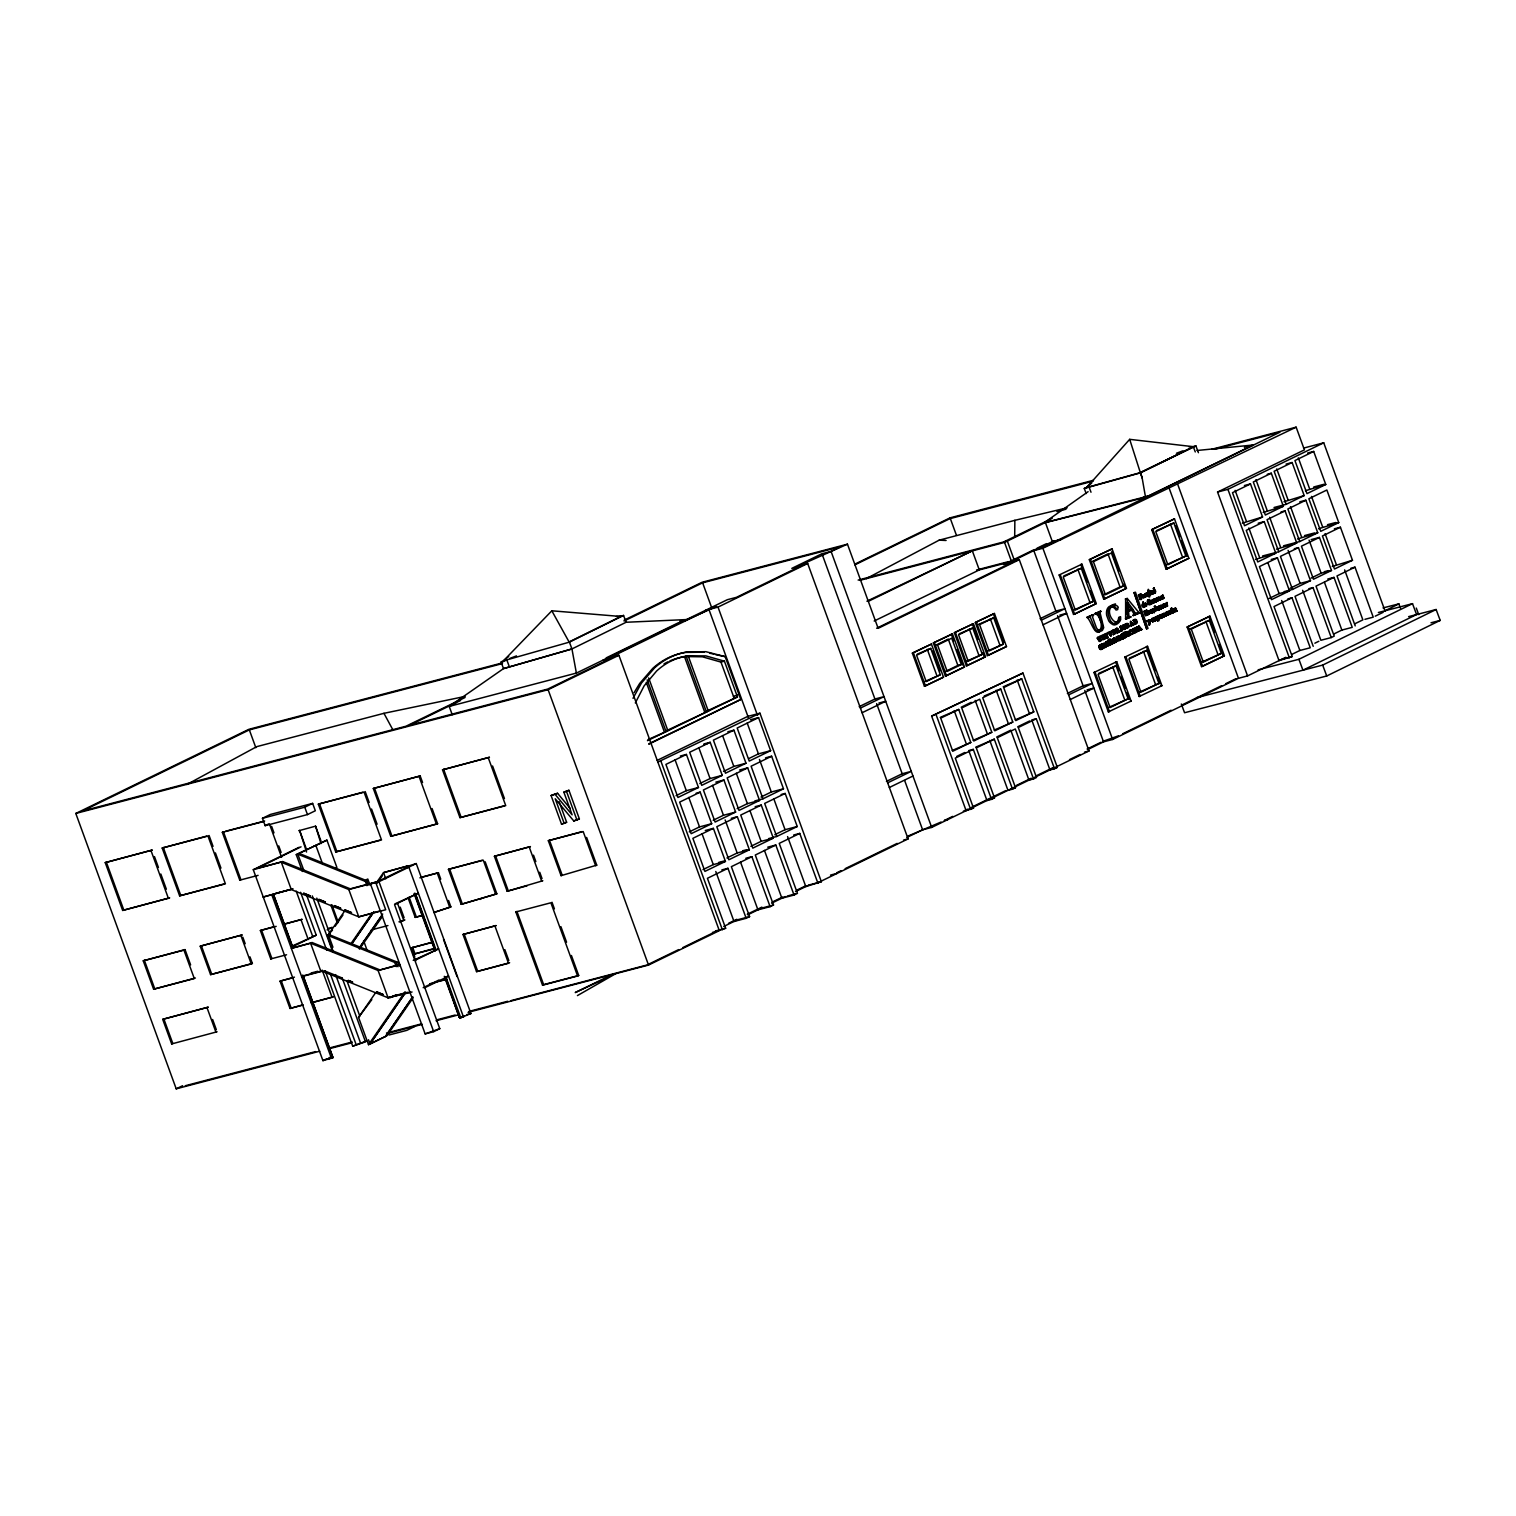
<?xml version="1.0" encoding="UTF-8"?>
<svg xmlns="http://www.w3.org/2000/svg" width="1516" height="1516" viewBox="0 0 1516 1516"><rect width="100%" height="100%" fill="white"/><g stroke="black" fill="none" stroke-linecap="round" stroke-linejoin="round"><path stroke-width="1.5" d="M1014.697 536.342L1014.867 520.329L1067.169 507.803M1149.128 625.179L1149.393 619.779M1104.956 646.328L1102.587 648.621L1106.49 646.801M1113.767 633.745L1113.237 634.825L1115.605 632.513L1114.62 633.859M1125.725 637.364L1121.859 639.183L1125.725 637.364L1125.592 636.227L1124.929 637.345M1155.192 608.219L1156.803 610.133L1155.211 607.783L1155.382 610.607L1157.068 610.228A2.103 1.44 75.4 0 0 1156.954 608.882C1154.188 604.448 1153.733 613.639 1156.651 610.342A2.103 1.44 75.4 0 0 1156.518 608.996C1152.406 607.253 1158.793 613.165 1154.775 608.333M1151.08 593.931L1149.412 590.653L1151.61 593.779L1150.53 594.727L1149.848 590.539M1169.291 613.639C1164.288 613.525 1166.372 619.248 1161.824 614.207C1158.755 614.548 1161.843 618.585 1160.327 618.073C1159.551 613.26 1159.569 615.818 1159.797 618.528M1168.665 614.795C1165.065 610.664 1171.697 612.275 1168.23 614.605C1165.198 613.241 1168.988 609.091 1168.988 614.378M1140.563 596.394L1140.638 596.736M1140.411 596.508C1141.567 594.67 1142.363 597.816 1139.937 597.039M1144.201 611.251L1145.471 615.78L1148.256 614.624L1148.124 613.355L1146.513 615.041M1146.058 615.439L1144.03 611.289M1104.349 646.157C1100.881 645.589 1106.32 644.906 1103.212 645.892M1113.976 631.736C1113.938 629.69 1116.117 633.176 1113.862 632.077M1113.256 632.38L1114.468 630.921M1123.962 635.431C1123.887 633.442 1126.028 636.701 1124 635.716M1123.773 635.564L1124.436 634.617M1143.67 596.717C1144.315 598.953 1144.921 591.524 1145.186 594.765C1144.163 592.51 1145.49 598.498 1145.66 596.508M1146.911 611.554C1144.997 612.312 1149.033 612.445 1146.229 612.824M1159.967 615.818C1158.129 625.672 1157.106 608.901 1162.355 617.599M1167.282 613.241L1167.036 612.218L1168.931 612.502M1165.577 612.786C1166.297 617.789 1161.824 613.298 1167.87 611.516M1156.481 619.741L1155.628 617.448L1157.314 619.798M1158.868 607.158C1155.344 605.964 1157.788 613.336 1159.986 609.053C1158.091 602.743 1160.157 613.089 1158.603 607.651M1170.276 614.075L1168.855 611.043L1167.415 612.256M1131.429 634.275L1132.509 632.911L1130.349 634.617A2.217 1.535 75.4 0 1 1129.591 633.878L1129.155 632.873A2.482 1.706 75.4 0 1 1129.041 631.66A2.103 1.459 75.4 0 1 1130.5 630.239C1133.911 629.14 1125.933 632.627 1131.505 634.275M1101.241 649.398C1103.875 646.005 1101.033 650.914 1099.991 647.635C1098.228 643.94 1106.756 641.097 1105.335 647.105M1114.961 623L1117.955 621.048L1118.808 617.353C1124.455 617.448 1116.288 628.192 1111.853 623.948A9.096 6.253 75.4 0 1 1108.727 620.84L1106.699 615.477A10.081 6.936 75.4 0 1 1106.547 611.782A8.66 5.95 75.4 0 1 1107.419 608.693A9.001 6.197 75.4 0 1 1109.181 606.59C1114.639 602.61 1116.079 608.295 1115.207 609.034C1113.635 605.528 1108.329 606.362 1108.215 610.304M1116.193 624.061L1113.445 623.531A9.096 6.253 75.4 0 1 1110.318 620.423L1108.31 615.06A10.081 6.936 75.4 0 1 1108.139 611.365A8.66 5.95 75.4 0 1 1109.011 608.276A9.001 6.197 75.4 0 1 1110.773 606.173C1116.818 601.246 1123.432 612.616 1111.986 606.571C1103.724 612.066 1118.126 631.471 1120.419 616.936M1162.658 597.02C1160.706 594.518 1165.217 595.712 1162.374 595.314M1162.564 616.974C1159.873 615.837 1165.747 611.005 1163.625 615.212M1166.012 602.913L1167.074 602.515L1166.619 604.562M1176.226 609.546C1178.103 613.999 1173.365 606.116 1175.677 607.897M1146.001 606.343C1146.589 605.604 1144.087 600.658 1145.925 605.566M1153.771 600.525C1148.787 599.047 1156.727 604.751 1153.6 602.307M1152.577 621.996C1155.704 619.93 1148.863 622.905 1153.695 617.827L1155.097 618.528M1120.76 617.069L1119.168 617.486L1118.353 621.75L1116.003 624.061M1150.322 600.772L1149.147 599.881A2.312 1.592 75.4 0 0 1148.029 599.957M1158.489 619.153C1157.978 611.801 1155.173 620.954 1158.053 620.821M1131.656 625.748L1130.784 621.314L1133.76 624.838L1130.386 621.427L1130.917 626.051M1132.793 633.536L1132.604 628.932L1135.977 632.343M1132.623 633.764C1134.878 633.669 1131.277 633.631 1133.002 628.818M1149.886 604.278L1150.966 603.69A1.914 1.308 75.4 0 1 1150.625 604.297L1150.019 604.543M1165.16 604.524C1163.701 603.368 1164.743 608.03 1165.956 605.452C1161.597 599.768 1161.313 613.411 1164.44 605.244M1171.716 609.375C1167.074 607.177 1177.932 615.269 1169.461 610.853C1169.821 612.805 1170.826 609.015 1171.148 613.317M1101.999 647.768L1101.526 648.886M1102.303 647.635L1101.298 649.056M1118.429 640.624C1117.084 639.998 1122.958 639.6 1118.656 640.832M1134.65 632.684L1134.025 631.585M1140.676 629.727C1144.03 632.665 1134.821 621.37 1141.794 629.311M1163.492 598.574C1161.01 599.426 1165.633 597.835 1163.151 596.773M1164.004 616.936L1163.549 615.875L1162.582 616.728M1166.941 603.728C1166.202 601.568 1168.23 607.291 1167.453 606.097M1176.719 611.081L1175.241 610.55L1176.795 611.27M1151.118 602.781L1150.151 604.107M1147.404 596.413C1151.573 596.47 1145.85 589.099 1148.503 591.827M1150 595.144C1144.504 577.35 1154.832 607.044 1146.134 593.287L1147.631 593.381M1155.003 591.486L1154.984 592.661L1153.543 591.96A2.047 1.421 75.4 0 1 1153.373 590.994C1158.413 589.762 1152.482 596.413 1153.108 592.112A2.047 1.421 75.4 0 1 1152.937 591.107C1155.344 587.45 1151.686 592.244 1154.737 593.173M1162.81 595.201C1163.492 597.494 1162.014 601.113 1160.915 597.437M1166.77 602.743C1165.33 604.808 1169.12 606.002 1165.122 606.969M1166.543 604.77C1168.116 605.13 1165.918 607.291 1165.52 605.566M1166.24 615.496L1165.747 614.056L1166.543 615.704L1167.32 614.662L1166.05 612.597L1167.453 612.464M1171.281 612.312L1172.285 612.672M1151.535 603.576C1149.659 600.62 1151.459 598.877 1152.558 603.178M1151.554 603.387C1153.733 603.52 1150.473 604.164 1150.871 600.374M1159.569 599.351C1159.418 602.629 1159.38 596.224 1156.935 597.664M1161.199 608.39C1161.957 605.111 1160.479 606.135 1160.233 609.129M1161.446 608.712L1160.612 605.339M1154.586 607.632C1156.272 603.861 1154.207 609.375 1154.415 606.362L1155.344 606.021M1150.985 591.088L1152.975 593.874M1153.373 617.884C1157.902 626.032 1147.404 615.856 1156.708 620.158M1156.803 607.044L1157.258 610.361L1162.45 608.257M1153.676 612.104L1154.491 611.384L1152.785 608.882L1153.828 611.933L1153.089 609.242L1153.941 609.811M1163.037 608.011L1163.208 605.282M1152.747 610.474L1152.672 608.977L1152.141 609.773M1154.87 599.426C1159.361 599.085 1154.434 606.021 1155.495 598.934M1153.354 609.148L1152.539 609.944L1153.43 608.882M1155.363 618.073L1155.779 616.898M1156.291 607.708L1159.285 606.002M1158.357 607.101C1159.986 604.941 1162.374 608.826 1158.432 607.253M1147.119 620.783L1149.829 619.665L1149.564 625.066L1149.697 623.152L1147.119 620.783L1149.697 623.152M1100.427 636.436C1097.698 635.09 1103.345 639.089 1100.275 641.268M1148.029 594.613L1148.616 595.276M1098.892 612.293L1098.247 614.321M1099.972 612.369L1103.705 627.662L1102.359 630.466L1099.176 631.945L1095.443 629.822L1090.288 617.183L1086.991 617.296L1093.51 614.586L1092.562 617.145L1096.504 627.984L1098.266 630.239L1100.635 630.296L1102.814 627.472L1101.867 622.223L1098.475 613.449L1095.12 613.506L1100.749 611.213L1098.361 612.786M1153.884 619.248L1153.809 617.77M1157.39 608.352L1157.409 606.855L1158.489 609.849M1160.081 618.49L1158.698 615.932M1154.51 599.73C1155.306 597.096 1156.973 603.216 1155.078 601.359M1158.755 609.925L1157.674 607.48M1102.113 628.079C1095.575 641.173 1090.933 619.267 1087.162 617.751M1144.485 606.59L1143.254 607.461L1142.23 606.286A2.047 1.421 75.4 0 1 1142.06 605.282C1141.87 601.056 1144.675 610.929 1144.125 605.661M1144.182 597.001C1142.23 599.389 1148.654 594.765 1145.471 596.66M1153.714 593.04L1151.629 594.215L1152.425 591.771M1162.545 598.877C1159.494 594.367 1159.058 597.607 1162.507 598.195M1173.365 612.502C1168.476 616.008 1169.537 610.398 1171.129 613.108L1173.649 612.578L1172.266 612.293M1111.266 644.281L1109.977 640.51L1107.722 641.533C1111.436 649.492 1108.367 641.306 1106.699 641.723M1117.065 632.608C1119.623 635.81 1113.862 628.192 1116.345 629.367M1117.387 632.684L1116.875 628.515M1125.933 637.004L1124.607 633.044L1123.489 633.783M1176.473 608.845C1173.839 608.541 1179.05 611.763 1174.085 611.649C1175.525 608.219 1171.982 608.541 1174.464 612.18M1098.001 637.743L1098.115 638.312M1153.164 593.647L1151.535 590.804M1121.916 639.013L1121.366 635.412L1122.257 639.07M1104.235 634.617C1107.988 643.997 1100.597 636.114 1104.084 634.56M1108.025 646.119C1099.725 639.96 1111.891 650.686 1106.68 642.007M1119.68 640.074L1117.974 636.208L1119.13 635.735L1121.328 638.463L1117.974 636.208L1119.016 636.625M1138.213 631.243C1140.222 630.637 1133.039 629.292 1137.076 626.847C1138.743 632.191 1140.032 632.399 1138.554 626.013M1135.579 632.456L1134.063 628.325L1138.023 630.125L1137.417 626.904M1102.947 639.544L1104.046 639.411L1101.26 635.981M1105.524 647.275C1107.23 641.003 1097.906 643.769 1102.966 648.526M1153.809 590.141L1154.851 592.282M1143.974 606.457L1142.685 606.154A2.047 1.421 75.4 0 1 1142.495 605.168C1143.254 602.004 1143.955 609.356 1145.243 606.324M1144.409 606.362C1143.405 608.636 1141.908 602.553 1143.86 604.751M1106.566 633.612C1104.747 631.13 1109.693 644.925 1106.87 633.29M1125.118 628.704L1123.697 624.819L1124.019 629.519L1125.592 628.856L1124.076 629.367M1129.78 635.166C1126.748 625.748 1130.576 641.135 1125.914 632.437M1157.182 597.929C1159.569 602.913 1157.182 598.384 1156.935 597.929M1107.286 636.872L1106.718 637.876L1105.24 633.859M1124.209 629.254L1122.503 625.388L1123.83 625.142M1155.344 598.46L1154.737 600.279M1154.339 611.005C1155.154 616.822 1150.455 606.722 1152.312 610.948A2.103 1.44 75.4 0 1 1152.425 612.293C1149.602 615.685 1148.73 607.878 1152.501 609.811M1156.348 617.978L1154.093 617.562M1164.648 605.49L1164.951 606.684L1164.534 603.652M1143.519 597.512L1142.514 594.84M1152.539 593.476L1152.71 592.68M1161.161 599.426L1162.564 598.384M1111.228 641.723L1110.982 640.339M1117.368 630.125L1116.875 628.59M1152.766 599.938L1152.255 600.98L1154.188 600.431L1154.623 602.231M1174.995 609.735L1173.422 609.224L1173.498 610.19M635.318 702.95L644.111 685.914L656.561 671.076A118.608 81.637 75.4 0 1 687.98 655.822L705.869 655.897L724.421 661.184L737.458 696.924L647.446 740.68M1142.685 595.049C1142.287 596.736 1142.571 597.323 1143.879 597.19C1143.67 593.23 1140.032 597.854 1142.95 594.727C1147.252 597.494 1139.729 599.521 1143.386 595.807M1160.574 596.356L1160.991 599.142L1161.275 597.115M1161.559 598.024C1161.256 598.649 1159.38 597.645 1160.915 599.635M1165.975 615.439L1165.311 612.976M1170.958 611.27C1169.007 609.318 1170.845 613.525 1170.864 613.26M1147.309 595.94L1148.237 595.125L1146.873 595.333M1121.688 630.504C1118.524 625.615 1121.385 625.104 1122.39 630.504A2.066 1.421 75.4 0 1 1121.669 630.713L1120.362 629.765L1121.859 630.466M1164.117 603.993L1161.635 605.396L1163.454 607.897M1167.623 611.649L1168.59 611.725M633.006 698.308L641.495 682.996L654.609 667.836A128.803 88.648 75.4 0 1 687.317 651.937L705.888 651.69L725.179 656.636L740.793 699.482L648.791 744.204M1163.341 598.308L1162.582 597.247M1149.526 613.525C1146.418 608.92 1151.554 612.71 1148.901 614.226M1149.318 623.853L1149.299 625.066M1162.317 617.675L1162.639 616.027M1099.403 636.815L1100.256 640.927L1097.053 637.876L1099.308 641.476L1100.938 640.302L1100.066 637.345M1163.625 615.837C1166.884 617.467 1160.29 612.35 1164.44 614.226M1151.914 618.642C1150 622.545 1155.382 619.892 1152.747 621.314M1163.473 613.809L1166.183 615.989M1175.487 608.333L1176.397 609.356M1113.748 638.255C1110.394 641.192 1117.614 644.812 1115.283 639.411A2.198 1.516 75.4 0 0 1114.525 638.501L1113.028 639.24A2.16 1.497 75.4 0 0 1113.009 640.586L1114.468 642.538M1150.284 591.79L1149.109 592.112L1149.336 590.69M1120.305 626.487L1122.143 630.466A2.066 1.421 75.4 0 1 1121.29 630.827L1120.949 631.149M634.105 692.66L639.676 683.47L652.809 668.31A128.803 88.648 75.4 0 1 685.516 652.411L704.068 652.164M1153.941 601.302C1154.68 604.884 1150.246 601.208 1152.52 599.635C1156.102 598.649 1150.53 604.221 1154.472 601.227M1161.029 615.913L1164.174 616.614L1163.549 615.439M1100.805 644.869A2.198 1.516 75.4 0 0 1099.498 645.57L1099.308 646.536A2.482 1.706 75.4 0 0 1099.422 647.54L1099.858 648.545A2.217 1.535 75.4 0 0 1100.616 649.284M1130.102 630.561C1128.359 635.697 1134.461 632.324 1131.542 634.522M1109.03 632.267C1113.009 638.861 1106.472 629.292 1108.689 633.044C1113.919 640.605 1108.67 624.744 1110.83 635.09M1132.376 625.274C1132.3 622.849 1132.187 626.468 1133.76 624.838M1135.503 628.742C1139.331 633.025 1133.513 634.332 1132.604 628.932M373.656 912.063L351.541 944.203L373.827 912.007M382.676 913.977L359.273 948.012L382.43 915.001M368.502 1039.768L370.037 1043.956L405.151 992.923M332.951 947.235L328.366 934.633L345.345 910.036M332.497 930.104L328.366 934.633M335.112 926.314L342.957 914.963M351.39 943.028L372.311 912.746M413.034 997.907L386.902 1035.75L368.521 1044.695L358.553 1017.388L375.551 992.79M371.837 999.612L358.553 1017.388M368.521 1044.695L405.113 991.729M370.037 1043.956L405.341 992.866M385.386 1036.489L412.826 996.751L385.576 1036.432L369.43 1044.278M1148.351 600.052L1148.275 603.33L1150.322 604.164M1148.503 600.128L1149.962 604.24M376.707 882.312L383.529 872.629L406.913 866.186L383.529 872.629L385.784 878.825M376.878 883.506L382.316 875.755M359.425 949.111L382.582 916.195M1100.54 644.982L1099.839 645.248M1150.758 609.83L1150.322 611.933L1151.629 613.184M1116.951 630.732L1117.463 628.401M1106.623 642.178C1111.247 633.12 1113.938 646.479 1110.565 639.866M1103.117 648.298L1101.943 644.338M1113.369 634.598L1112.251 630.902M1155.192 599.028L1153.619 599.578L1154.188 600.431M1153.221 609.224L1151.648 609.792M1147.896 590.539L1148.427 590.368M1143.405 603.444C1140.714 600.09 1146.57 605.036 1144.22 607.139M1154.263 589.269C1151.61 585.801 1157.22 591.411 1155.249 592.131M1170.636 608.731L1171.641 607.916L1173.232 612.388M1154.472 617.941L1153.657 618.717L1154.491 617.58M1153.657 599.616L1154.642 598.782L1155.836 601.833M1158.016 600.923C1155.457 600.033 1158.887 594.537 1160.29 599.73M1161.029 605.225L1161.104 606.684M1156.348 617.012L1157.599 615.989M1121.253 626.222L1120.078 626.468M1117.311 630.41L1118.221 628.837L1116.686 628.287M1113.066 643.58C1113.123 644.281 1111.948 639.809 1109.731 641.476M1128.51 635.791C1126.123 636.758 1128.624 627.207 1121.12 634.749M1155.742 617.372L1155.552 619.855M1153.657 590.084L1154.718 590.577M1114.999 642.367L1113.597 638.539L1114.828 642.481M1125.971 624.649C1123.11 627.472 1131.58 628.363 1126.445 623.777M1127.373 627.624L1128.51 625.464L1126.596 623.758M1086.536 487.584L1129.685 439.337L1193.585 446.727L1140.335 472.632L1086.536 487.584L1091.823 482.865M1146.172 606.248L1146.854 604.638L1145.982 605.718M1174.426 612.256L1175.279 610.531L1174.256 611.668M1145.357 602.932L1144.542 605.149L1146.589 606.135M1173.763 608.845C1170.674 609.697 1175.412 614.662 1174.767 610.607M1148.673 610.759C1145.509 611.706 1150.341 616.349 1149.621 612.521M679.699 621.352L686.502 619.57L626.108 622.261L623.55 615.439L569.41 642.121L503.426 660.843L551.824 610.796L620.821 616.481M1149.753 619.892C1146.437 618.717 1151.383 624.668 1149.147 619.968M1128.018 627.529L1128.7 627.131A1.952 1.345 75.4 0 0 1129.06 626.032L1128.567 624.213A2.141 1.478 75.4 0 0 1128.037 623.588L1126.028 623.663M1118.183 639.43L1116.439 641.837L1116.307 636.91L1119.471 640.339L1118.77 636.587L1121.575 639.411L1118.77 636.587M1139.066 630.827L1139.028 625.881M1125.327 598.991L1127.222 598.441L1139.331 613.07L1133.229 615.591L1135.541 613.525L1132.945 609.413L1128.529 611.46L1128.946 616.121L1130.822 617.031L1125.63 619.134L1125.63 598.858M1125.459 618.661L1127.942 616.197L1127.222 598.441M1167.604 615.269L1166.164 615.079M1153.24 588.72L1154.188 587.791M1126.407 623.872L1126.426 628.344L1128.056 627.643M1134.537 619.589L1133.058 620.366L1135.2 619.684M1117.633 630.163L1119.206 631.982L1117.178 630.599M1153.638 618.604L1151.686 618.642M1110.868 640.074C1111.74 644.129 1111.531 646.972 1109.598 640.605M1125.801 637.118C1126.919 631.149 1124.398 633.442 1128.131 636.189L1130.083 635.109L1127.752 636.284L1125.82 634.958M1166.941 612.464L1167.396 614.852M1144.902 594.082L1145.736 596.584M1152.331 600.071L1153.657 600.431L1152.255 600.98M1108.897 641.06C1110.659 642.102 1109.143 647.654 1109.257 644.508M503.426 660.843L508.713 656.428M1135.787 632.21L1136.943 631.736L1135.977 631.945M1149.905 591.96L1150.947 594.632L1151.61 593.779M1162.355 599.028L1161.408 598.82M1163.037 607.404L1163.985 606.173L1165.311 607.063M1140.108 594.575L1141.283 594.992L1140.98 593.969C1134.802 594.348 1143.538 602.534 1140.449 598.479M1099.593 645.418L1102.113 644.925M1174.578 611.498L1173.005 609.925L1174.578 609.849M1163.056 596.148L1161.881 595.977L1163.322 596.584M1110.735 640.112L1112.251 643.978M1166.505 603.008L1166.941 606.305L1166.638 605.168M1122.371 638.084C1125.005 640.188 1123.413 632.058 1120.741 634.844L1125.801 632.722M1159.077 600.241L1158.603 596.925M1197.015 450.479L1253.353 445.003L1145.546 497.324L1043.69 523.077L1088.109 491.677M1133.077 615.117L1133.854 613.544L1131.353 609.83L1126.938 611.877L1127.108 614.928M1151.44 613.222L1152.008 612.407A2.103 1.44 75.4 0 0 1151.876 611.062L1150.568 609.868M1148.086 620.499L1149.204 622.489M1148.522 620.385L1149.64 622.375M1135.673 623.569L1136.28 620.347A2.141 1.478 75.4 0 0 1135.749 619.722L1135.56 619.589M1114.374 631.641L1113.654 632.286M1156.708 620.006L1155.306 617.486M1165.747 616.102L1166.903 614.776M1134.707 619.779L1133.172 620.309L1134.934 624.27M1158.584 619.343L1157.674 618.376M1159.172 619.115L1157.978 619.286L1158.925 619.04M1157.352 597.55L1156.405 599.389L1158.205 600.923M1162.905 604.448L1162.09 606.248L1163.454 607.291M1135.768 623.777L1136.811 623.171A1.952 1.345 75.4 0 0 1137.171 622.053L1136.678 620.252A2.141 1.478 75.4 0 0 1136.147 619.608L1134.707 619.476M1152.103 618.528L1151.194 620.366L1153.013 621.882M1162.336 615.174C1160.65 614.511 1161.408 613.772 1162.147 617.543M1157.845 621.124L1156.954 616.311M1160.214 618.414L1161.199 618.149M1126.255 634.617L1126.198 632.703M1101.639 649.284L1100.559 649.492M1100.673 641.154L1100.256 641.363M1158.925 609.697L1157.485 610.057M577.425 995.595L615.818 973.632L575.227 992.563L612.199 974.58M1124.607 637.573L1125.592 636.227M1150.436 604.429L1148.692 604.6A2.445 1.687 75.4 0 1 1147.877 603.747L1147.404 602.648A2.729 1.876 75.4 0 1 1147.309 601.321A2.312 1.592 75.4 0 1 1147.536 600.507M186.866 784.511L256.791 746.63L383.946 713.316L465.109 696.413M866.28 578.657L939.143 540.17L1014.867 520.329M1147.46 614.681L1148.124 613.355M859.629 580.401L1004.558 542.425L1046.912 521.75L1045.377 522.489L1052.35 541.61L1061.522 539.298M1385.169 610.721L1398.87 603.861L1400.481 608.219M1298.909 659.289L1302.945 670.186L1416.569 614.548L1412.514 603.652L1298.909 659.289L1258.128 669.826M616.443 616.5L621.029 616.368L569.087 641.969L551.824 610.796M452.242 714.699L449.21 706.418L503.52 668.613L571.949 648.943L626.108 622.261M322.605 970.752L303.181 975.887L333.008 1057.675L322.927 1060.65L253.286 869.691L299.126 847.292M301.059 846.819L256.791 868.441L282.81 861.581L350.272 888.831L377.219 881.706L406.117 867.853M282.81 861.581L253.286 869.691M292.777 888.888L263.253 897.017L292.777 888.888L275.723 893.341M350.272 888.831L348.813 889.532L281.351 862.301L291.318 889.608L358.78 916.858L385.708 909.752L375.741 882.426L377.219 881.706L370.454 883.904L425.143 1033.893L433.671 1031.657L439.773 1028.682L394.577 904.711L418.34 893.17L394.956 903.896M365.413 881.459L366.872 880.758L299.41 853.508L297.951 854.228L365.413 881.459L366.948 885.666M310.647 943.236L312.106 942.535L379.569 969.766L378.109 970.486L310.647 943.236L291.413 948.353L312.125 942.592L310.647 943.312L320.956 971.567L301.703 976.607L303.181 975.887M333.387 951.972L327.248 935.164L328.707 934.462L396.169 961.694L398.007 966.715M327.248 935.164L394.71 962.414L396.169 961.694M1102.17 635.45L1104.993 637.724L1102.17 635.45C1099.062 635.033 1105.221 638.388 1102.757 639.828M1104.463 634.465L1103.117 635.033L1104.425 634.351M1114.241 629.538L1111.759 630.808L1112.971 630.429L1114.374 634.029L1112.592 630.523C1114.942 630.921 1114.052 628.742 1114.127 630.58M1115.681 628.837L1116.686 628.344M1120.855 626.108L1121.84 627.397M1122.56 625.502L1124.095 624.706M1126.426 623.569L1124.91 624.213L1126.198 624.061L1127.487 627.567M1114.601 630.429L1114.033 629.955M1121.366 627.529L1120.362 626.658M1131.675 623.891L1130.728 624.346C1129.61 619.457 1133.703 626.43 1130.595 622.451M1114.033 632.02L1114.999 632.343M1130.974 625.881L1132.206 623.986M1121.404 630.372L1120.76 629.671L1121.347 631.035M1115.605 632.513L1114.165 634.105M1117.842 632.418L1116.572 628.742L1115.34 629.045M1106.756 637.99L1108.329 637.307L1107.002 637.554M1107.874 632.778L1111.095 636.057M1118.808 632.077L1119.945 631.622L1116.477 628.628M1134.537 624.384L1136.166 623.663M1104.216 642.955C1111.967 646.839 1100.559 642.026 1103.951 644.243M1116.761 636.777L1116.382 641.723M1124.266 633.252L1126.009 632.38M1127.032 631.755L1128.359 631.509M1131.201 629.709L1129.97 630.485M1136.109 627.321L1137.076 626.847M1105.562 642.424L1106.87 641.742M1110.565 639.923L1105.808 642.329M1127.089 631.869L1128.814 635.469L1130.121 635.204M1136.034 631.376L1134.101 628.439L1135.2 627.851L1138.023 630.125M1107.419 642.613L1106.528 641.95M1100.502 645.248L1101.639 645.854M1130.462 630.429L1131.77 631.073M1124.152 635.45L1123.242 636.076L1124.967 636.038M1103.875 646.29L1103.421 644.812M1116.705 639.809L1118.05 639.24C1115.662 634.882 1117.292 643.049 1116.97 637.8M1124.512 636.189L1124.057 634.711M1132.926 631.85L1134.271 631.281C1131.883 626.942 1133.532 635.109 1133.191 629.841M1138.952 628.894L1140.297 628.325C1137.91 623.986 1139.558 632.153 1139.217 626.885M1133.703 633.29L1132.964 632.115L1135.541 632.343M1139.558 630.504L1138.971 629.159L1140.43 628.534M320.615 970.562L388.077 997.812L389.536 997.092M1110.678 644.66L1112.213 643.864M1116.439 641.837L1116.723 640.055M1127.279 636.474L1125.99 636.815M1134.499 632.987L1136.792 631.774M1140.525 630.031L1142.003 629.386M1107.552 646.271L1106.566 642.727M1110.299 644.925L1108.708 645.494M1196.503 697.72L1322.672 665.088L1436.126 609.508L1440.2 620.404L1326.727 675.984L1184.564 712.747L1181.324 704.011M1142.23 477.748L1140.335 472.632L1193.585 446.727L1188.885 446.727M559.12 801.699L566.624 822.278L561.526 824.154L551.085 795.521L557.566 793.285L570.281 808.578M551.085 795.521L557.566 793.285M555.159 794.441L572.119 814.85L563.857 792.167L568.936 790.291L579.377 818.924L573.768 820.952L555.216 798.761L564.217 823.453M563.857 792.167L568.936 790.291M561.526 824.154L566.624 822.278M573.768 820.952L579.377 818.924M319.762 1051.213L176.216 1088.829L75.8 813.448L248.851 729.329L502.762 662.795M502.099 663.667L249.344 729.897L82.584 810.965L405.928 726.24L465.033 697.512M105.229 862.623L152.112 850.097L105.229 862.623L122.663 910.434L169.546 897.908L122.663 910.434M624.251 620.101L702.135 582.258L847.463 544.168L878.143 628.325L1019.302 559.707L1089.019 750.951L1033.969 777.708M460.542 700.506L409.566 725.273L547.636 689.098L612.123 657.755L603.046 660.123M624.042 621.029L702.628 582.826L840.679 546.651L830.806 551.464L821.729 553.833L791.826 568.367L800.922 565.98L736.416 597.342L727.32 599.711L576.383 673.085L449.21 706.418L455.577 703.329M162.193 848.031L207.976 836.036L225.41 883.847L179.627 895.842L162.193 848.031L206.782 836.093M222.34 832.341L223.439 831.81L240.873 879.621L239.774 880.152L222.34 832.341L263.557 821.539M262.457 818.299L270.322 814.471L312.637 803.385L315.328 810.757L307.464 814.585L265.148 825.67L262.457 818.299L304.773 807.213L312.637 803.385M606.173 657.887L678.315 622.811M684.322 620.991L716.215 606.495M847.463 544.168L798.61 565.885L807.687 563.497L908.103 838.879L818.432 882.483M265.148 825.67L269.09 823.756M75.8 813.448L548.11 689.685L618.907 655.272L719.323 930.653L648.526 965.067L468.084 1012.347M705.3 610.417L718.015 607.101L807.687 563.497M318.322 804.143L364.086 792.148L381.52 839.959L335.756 851.954L318.322 804.143L362.911 792.205M432.079 808.559L437.612 823.775L390.73 836.301L373.315 788.491L420.178 775.965L422.566 782.483M306.554 852.049L299.581 830.351L306.573 849.529M320.994 841.077L315.555 826.163L320.994 843.597M854.759 564.179L950.077 517.847L1093.51 480.269M373.315 788.491L420.178 775.965M854.872 564.862L949.869 518.68L1093.131 481.141M179.627 895.842L224.216 883.904M442.52 769.825L489.403 757.299L442.52 769.825L459.954 817.636L505.738 805.64L488.304 757.829M302.404 871.473L296.264 854.664L326.925 840.129L336.893 867.436L335.263 867.872M296.264 854.664L326.925 840.129M335.756 851.954L380.345 840.016M866.925 601.208L972.325 550.801L979.298 569.921L874.182 621.01M868.194 601.397L972.325 550.801M390.73 836.301L437.612 823.775M1086.195 493.572L1084.281 488.455L1140.335 472.897L1195.878 445.875L1198.417 452.697M1003.687 541.951L1052.237 518.339M185.047 949.603L183.948 950.134L194.294 978.559L153.609 989.209L143.243 960.803L185.047 949.603L190.618 964.896M459.954 817.636L504.544 805.697M200.226 946.192L242.01 934.993L200.226 946.192L210.572 974.617L251.277 963.949L252.376 963.418L249.969 956.861M1036.982 548.261L1046.533 543.619M876.627 628.23L1012.517 562.19L1003.421 564.577L1033.325 550.043L1042.402 547.655L1279.959 432.193L1214.619 449.305M648.052 739.6L667.76 730.807M708.161 711.175L666.149 730.807L669.598 729.897M737.458 696.924L706.57 711.175L710.019 710.265M1040.109 618.699L1055.856 611.062L1033.817 550.611L1042.894 548.242L1296.142 427.171L1304.423 449.873L1217.556 492.056L1279.03 660.616L1292.219 656.523L1274.008 606.552L1292.011 597.797L1310.241 647.768L1299.875 650.478L1291.878 654.381M286.562 954.777L270.739 958.927L260.373 930.521L272.785 927.015M649.056 743.674L740.793 699.482M153.609 989.209L195.412 978.01M370.454 883.904L378.981 881.668L416.237 863.552L470.926 1013.541L459.898 1018.089L444.965 977.1M285.235 924.002L302.158 919.321L284.079 924.059M210.572 974.617L252.376 963.418M657.205 760.369L747.767 716.386L759.952 713.202L821.388 881.725L805.811 886.576L787.581 836.605M657.849 762.093L759.952 713.202M419.894 877.84L438.427 872.742L440.758 879.147M1217.556 492.056L1227.922 489.346L1323.733 442.805L1385.188 611.346M758.569 717.618L737.174 728.021L749.226 761.089L770.621 750.685L758.569 717.618L750.439 719.759M733.933 730.181L713.411 740.149L725.463 773.217L745.986 763.23L733.933 730.181L727.851 731.773M485.177 861.808L496.85 893.815L461.186 904.332L448.433 869.35L482.221 860.254M710.189 742.309L689.666 752.277L701.719 785.345L722.241 775.358L710.189 742.309L704.106 743.901M292.815 945.757L316.238 935.183L300.604 892.299M686.426 754.437L665.903 764.405L677.955 797.473L698.478 787.486L686.426 754.437L680.343 756.029M316.238 935.183L292.474 946.742L273.714 895.274M327.096 929.914L332.288 927.394L328.65 928.342M1089.322 559.688L1112.081 548.868L1126.464 588.303L1104.785 598.858L1103.705 599.142L1089.322 559.688L1112.081 548.868M1151.705 529.671L1174.483 518.851L1188.866 558.305L1167.187 568.841L1166.088 569.125L1151.705 529.671L1174.483 518.851M1059.153 574.981L1081.912 564.16L1096.295 603.595L1074.617 614.132L1073.536 614.416L1059.153 574.981L1060.234 574.697L1074.617 614.132M1313.69 451.446L1294.929 460.561L1306.982 493.629L1325.761 484.495L1313.69 451.446L1307.645 453.038M270.739 958.927L271.838 958.396L261.472 929.971M1286.174 504.316L1304.177 495.58L1292.125 462.513L1274.122 471.268L1286.174 504.316L1274.046 507.5M1271.299 473.219L1253.296 481.974L1265.348 515.023L1283.351 506.268L1271.299 473.219L1267.262 474.281M1250.492 483.926L1232.489 492.681L1244.541 525.73L1262.544 516.975L1250.492 483.926L1244.428 485.518M1091.956 561.64L1107.969 553.852L1120.021 586.919L1104.008 594.689M1156.348 530.657L1173.82 522.944L1185.872 555.993L1167.87 564.748L1155.798 531.68L1173.82 522.944M1063.796 575.947L1081.249 568.235L1093.301 601.302L1075.299 610.057L1063.247 576.99L1081.249 568.235M494.405 856.294L530.392 846.61L494.405 856.294L507.159 891.256L542.823 880.758M912.348 653.131L931.43 644.092L943.502 677.159L925.48 685.914L924.4 686.198L912.348 653.131L931.43 644.092M933.344 642.936L952.427 633.896L964.498 666.945L946.477 675.7L945.397 675.984L933.344 642.936L952.427 633.896M954.341 632.722L973.424 623.682L985.495 656.75L967.473 665.505L966.393 665.789L954.341 632.722L973.424 623.682M975.338 622.508L994.42 613.468L1006.491 646.536L988.47 655.291L987.39 655.575L975.338 622.508L994.42 613.468M162.705 1019.339L208.128 1007.192L162.705 1019.339L171.668 1043.937L217.091 1031.771M917.18 654.211L930.729 648.412L940.318 674.734L926.2 681.594L916.593 655.272L930.729 648.412M936.168 644.982L948.277 639.108L957.866 665.429L945.757 671.323M959.173 633.802L972.722 628.003L982.311 654.325L968.193 661.184L958.586 634.863L972.722 628.003M978.161 624.573L993.719 617.789L1003.308 644.111L989.19 650.97L979.582 624.649L993.719 617.789M586.616 837.419L596.736 865.162L561.072 875.661L548.318 840.698L582.106 831.602M303.314 1004.975L290.011 1008.462L280.043 981.155L294.445 977.138M408.031 897.718L415.213 917.388L422.547 915.228M748.715 758.606L758.436 753.869L770.621 750.685M723.549 771.417L733.82 766.433L745.986 763.23M699.805 783.545L710.075 778.561L722.241 775.358M676.06 795.673L686.312 790.689L698.478 787.486M859.193 706.645L874.922 699.009L884.018 696.621L860.406 708.086M1305.409 490.767L1325.761 484.495M450.877 906.89L433.917 912.48L450.877 906.89L448.546 900.485M1283.995 501.758L1304.177 495.58M1041.34 620.158L1064.933 608.674L1055.856 611.062M1263.188 512.465L1283.351 506.268M1242.381 523.153L1262.544 516.975M171.668 1043.937L172.767 1043.387L163.804 1018.809M320.956 971.567L322.434 970.846M461.186 904.332L496.85 893.815M924.76 681.518L940.318 674.734M966.753 661.109L982.311 654.325M987.75 650.895L1003.308 644.111M747.691 767.873L727.168 777.86L739.031 810.416L759.554 800.448L747.691 767.873L739.562 770.014M762.965 798.799L783.488 788.813L771.625 756.238L751.102 766.224L762.965 798.799L754.854 800.922M862.111 712.728L885.704 701.264L878.901 703.045M961.315 664.52L947.197 671.399L937.589 645.058L951.726 638.198L961.315 664.52L957.866 665.429M1043.027 624.8L1066.62 613.317L1059.817 615.117M1166.41 564.672L1185.872 555.993M723.928 780.001L703.405 789.988L715.097 822.051L735.62 812.083L723.928 780.001L715.817 782.142M1073.84 609.982L1093.301 601.302M1123.47 586.01L1105.467 594.765L1093.415 561.697L1111.418 552.961L1123.47 586.01L1120.021 586.919M700.184 792.129L679.661 802.116L691.163 833.686L711.686 823.719L700.184 792.129L696.128 793.209M479.89 899.424L480.989 898.893M1299.743 541.534L1317.745 532.779L1305.863 500.223L1287.861 508.978L1299.743 541.534L1283.578 545.779M924.4 686.198L943.502 677.159M945.397 675.984L964.498 666.945M966.393 665.789L985.495 656.75M987.39 655.575L1006.491 646.536M1103.705 599.142L1126.464 588.303M1278.746 551.748L1296.748 542.993L1285.056 510.911L1267.054 519.666L1278.746 551.748L1262.582 555.974M1166.088 569.125L1188.866 558.305M1073.536 614.416L1096.295 603.595M1264.23 521.618L1246.228 530.373L1257.749 561.943L1275.752 553.207L1264.23 521.618L1258.166 523.21M507.159 891.256L526.981 885.818L525.881 886.367M414.74 956.596L411.556 947.86L433.197 941.929M561.072 875.661L562.171 875.13L549.417 840.167M290.011 1008.462L302.196 1005.032M409.889 992.089L388.077 997.812L378.109 970.486L399.618 964.441M434.656 948.372L413.318 954.284L415.744 960.917M596.736 865.162L595.636 865.693L583.186 831.564L548.318 840.698M396.472 962.508L397.988 961.769L399.523 965.976M414.853 953.545L413.318 954.284L435.13 948.618M312.182 1002.663L333.255 996.884L311.064 1002.701M463.005 934.481L496.073 925.575L463.005 934.481L476.536 971.642L508.523 963.266L494.974 926.105M413.224 960.367L438.636 948.827L414.872 960.386M515.838 911.969L516.937 911.438L543.638 984.642L542.538 985.192L515.838 911.969L550.895 902.778L577.596 976.001L542.538 985.192M689.268 831.886L699.52 826.902L711.686 823.719M713.202 820.251L723.454 815.267L735.62 812.083M737.136 808.634L747.388 803.632L759.554 800.448M761.051 796.999L771.322 791.996L783.488 788.813M1255.589 559.385L1275.752 553.207M1276.586 549.171L1296.748 542.993M1297.582 538.976L1317.745 532.779M1318.56 528.762L1338.742 522.584L1326.86 490.009L1308.858 498.764L1320.739 531.339L1338.742 522.584M176.216 1088.829L182.602 1085.721M940.185 717.428L958.718 709.431L970.79 742.48L952.768 751.235L940.716 718.167L958.718 709.431M961.182 707.214L971.188 702.344M984.168 696.034L1000.712 689.003L1012.783 722.071L994.761 730.826L982.709 697.758L1000.712 689.003M1003.175 686.805L1021.708 678.808L1033.779 711.857L1015.758 720.612L1003.706 687.563L1021.708 678.808M713.392 828.361L692.869 838.329L704.921 871.397L725.444 861.41L713.392 828.361L705.281 830.484M737.326 816.726L716.803 826.694L728.855 859.761L749.378 849.775L737.326 816.726L731.243 818.318M761.259 805.091L740.737 815.058L752.789 848.126L773.312 838.14L761.259 805.091L755.158 806.683M776.723 836.491L797.245 826.523L785.193 793.455L764.651 803.423L776.723 836.491L768.593 838.613M1277.438 557.831L1259.436 566.586L1271.488 599.654L1289.491 590.899L1277.438 557.831L1271.223 559.461M1292.485 589.44L1310.487 580.685L1298.435 547.636L1280.433 556.391L1292.485 589.44L1284.204 591.619M1319.432 537.422L1301.429 546.177L1313.481 579.245L1331.484 570.49L1319.432 537.422L1311.15 539.601M1340.428 527.227L1322.426 535.963L1334.478 569.031L1352.48 560.276L1340.428 527.227L1334.364 528.8M388.077 997.812L412.049 991.995M390.256 997.717L395.998 994.913M423.191 987.693L439.015 979.999M424.84 987.693L448.603 976.152L445.875 976.873L460.807 1017.842M476.536 971.642L509.622 962.736M1124.796 657.11L1147.555 646.309L1161.919 685.706L1139.179 696.507L1124.796 657.11L1125.895 656.826L1140.259 696.223L1139.179 696.507M1187.123 627.037L1209.957 616.178L1224.397 655.746L1202.643 666.32L1201.544 666.604L1187.123 627.037L1209.957 616.178M1093.983 672.498L1116.723 661.677L1131.088 701.074L1108.348 711.895L1093.983 672.498L1095.064 672.213L1109.428 711.61L1108.348 711.895M1129.42 658.077L1146.873 650.364L1158.944 683.413L1140.923 692.168L1128.87 659.119L1146.873 650.364M1098.607 673.445L1116.06 665.732L1128.112 698.8L1110.11 707.555L1098.058 674.487L1116.06 665.732M1189.814 629.026L1209.275 620.347L1221.328 653.396L1203.325 662.151L1191.273 629.102L1209.275 620.347M703.007 869.597L713.278 864.613L725.444 861.41M726.941 857.961L737.193 852.977L749.378 849.775M750.875 846.326L761.127 841.342L773.312 838.14M774.809 834.691L785.061 829.707L797.245 826.523M886.443 781.403L902.191 773.747L911.268 771.36L887.675 782.843M1067.378 693.456L1083.106 685.8L1092.183 683.432L1068.591 694.896M952.237 750.477L970.79 742.48M973.234 740.282L991.786 732.285L979.715 699.217L961.712 707.972L973.765 741.021L991.786 732.285M994.231 730.068L1012.783 722.071M1015.227 719.854L1033.779 711.857M1332.318 566.453L1352.48 560.276M1269.138 598.479L1279.144 593.609L1289.491 590.899M1290.135 588.265L1300.141 583.414L1310.487 580.685M1311.132 578.07L1321.137 573.2L1331.484 570.49M322.927 1060.65L326.963 1058.699M325.334 971.036L352.716 1046.173L366.531 1040.905M302.783 974.996L332.61 1056.766L328.1 1058.945L333.008 1057.675M352.716 1046.173L365.508 1041.871L342.123 977.744M889.361 787.486L912.954 776.021M1070.277 699.539L1093.87 688.075L1087.067 689.856M956.748 756.408L964.745 752.505M975.754 747.161L994.288 739.164L1012.517 789.154L1007.969 790.348L989.758 740.358M996.751 736.966L1010.755 730.162L1028.966 780.134L1033.514 778.94L1036.508 777.5L1018.278 727.509L1036.281 718.755L1054.511 768.745L1049.963 769.938L1031.752 719.948L1036.281 718.755M1017.748 726.751L1029.743 720.915M715.779 871.492L734.009 921.482L746.175 918.298L727.964 868.308L707.422 878.295L725.652 928.266L712.501 932.435M740.509 862.035L757.943 909.846L770.109 906.663L751.879 856.673L731.356 866.659L749.586 916.63L746.175 918.298M764.443 850.4L781.877 898.211L794.043 895.027L775.813 845.037L755.29 855.024L773.52 904.995L770.109 906.663M817.977 883.392L799.747 833.402L779.224 843.389L797.454 893.36L794.043 895.027M973.291 749.378L968.762 750.572L986.973 800.543L991.521 799.368L973.291 749.378L955.288 758.133L973.518 808.104L966.128 810.681L931.639 716.102L1022.959 673.066L1057.334 767.361L1054.511 768.745M994.288 739.164L976.285 747.919L994.515 797.909L991.521 799.368M1302.661 590.293L1320.872 640.283L1331.237 637.573L1313.008 587.583L1295.005 596.338L1313.216 646.328M1333.872 633.972L1341.868 630.069L1352.234 627.359L1334.004 577.388L1316.002 586.142L1334.213 636.114L1331.237 637.573M1364.931 619.324L1373.231 617.164L1355.001 567.173L1336.998 575.928L1355.209 625.9M415.46 1026.142L406.819 1030.349L389.006 1035.011M425.143 1033.893L439.773 1028.682M444.302 976.323L459.253 1017.312L445.875 978.104M459.898 1018.089L464.142 1016.023M1139.482 692.111L1158.944 683.413M1201.866 662.094L1221.328 653.396M1108.651 707.479L1128.112 698.8M1201.544 666.604L1224.397 655.746M577.596 976.001L578.695 975.47L571.418 955.497M728.495 923.339L736.833 919.283M747.274 914.224L761.885 907.118M772.307 902.039L782.749 896.979M797.359 889.873L805.716 885.818M908.179 835.998L941.095 822.032M1087.105 749.018L1101.052 742.253M723.738 926.466L737.42 919.814L749.586 916.63M747.672 914.83L761.354 908.198L773.52 904.995M771.606 903.195L785.288 896.562M795.54 891.56L809.355 884.851M906.89 837.438L922.619 829.802L931.696 827.414L1031.96 778.674M1087.806 749.51L1103.534 741.855L1112.63 739.467L1238.477 678.296L1247.554 675.909L1285.871 657.3M649.056 963.986L678.675 949.585M682.92 947.538L712.539 933.136M836.832 872.723L840.982 870.696M845.151 868.668L897.169 843.389M952.73 816.385L944.241 820.516L947.879 819.55M963.342 811.212L967.606 809.165M971.851 807.099L1005.809 790.575M1016.421 785.421L1031.297 778.201M1035.542 776.135L1052.521 767.873M1069.5 759.611L1080.112 754.456M1118.448 735.829L1103.061 741.286M1122.674 733.782L1171.11 710.227M1181.646 705.111L1221.574 685.706M1225.667 683.716L1235.938 678.713M1012.517 789.154L1015.512 787.695L997.282 737.724L1015.284 728.969L1033.514 778.94M1314.865 643.201L1318.882 641.249M1354.868 623.758L1362.865 619.873L1344.635 569.883M1375.22 616.178L1383.198 612.312M1084.281 488.455L1088.393 486.465M1043.69 523.077L1050.02 520.026M931.639 716.102L1022.959 673.066M1052.35 541.61L1053.942 540.852L1010.206 562.095L1019.302 559.707M1086.991 617.296L1093.51 614.586M1095.272 613.98C1100.161 613.999 1105.221 631.698 1096.674 630.656M1095.12 613.506L1100.749 611.213M1126.862 610.834L1132.376 608.598L1127.999 602.61L1126.407 603.027L1126.862 610.834L1132.376 608.598M1125.63 619.134L1130.822 617.031M1133.229 615.591L1139.331 613.07M1134.063 592.604L1146.608 628.837L1134.063 592.604L1135.465 592.206L1148.01 628.439L1146.608 628.837M1138.251 595.106L1141.358 594.954M1140.847 595.106L1140.98 593.969M1146.399 593.95L1145.414 593.609L1147.802 592.623L1148.92 595.295M1149.147 592.225L1150.758 591.581M1140.828 596.394L1139.842 596.754L1141.548 598.839M1141.586 598.972L1139.805 599.559M1148.541 595.977L1147.802 592.623M1150.417 595.03L1149.355 595.352M1143.329 601.966L1143.026 604.05M1149.829 600.905L1149.28 599.351M1144.656 604.391L1146.039 603.842L1145.262 602.989M1163.473 596.034L1162.109 595.58M1162.166 597.778L1163.416 598.327M1154.623 602.383L1156.86 601.378L1155.249 598.574M1152.823 603.273L1151.762 603.595M1159.551 600.26L1160.555 599.805L1159.266 600.109M1147.062 611.024C1144.675 610.057 1147.858 611.592 1146.683 610.038L1144.353 611.232M1146.115 610.588L1144.447 611.46M1146.532 611.175L1146.683 610.038M1155.003 607.518L1154.415 606.362M1146.57 612.464L1145.888 612.767M1147.46 613.146L1145.982 613.014M1146.949 613.298L1146.816 611.592M1167.206 611.782L1166.183 612.597M1152.027 618.585C1154.358 619.4 1148.635 619.362 1153.335 619.438M1163.928 614.378L1163.644 613.298M1173.081 610.304L1173.858 609.11M1176.056 608.958C1174.142 607.499 1178.235 612.199 1176.568 611.346M1175.753 610.417L1176.132 611.516M1153.79 621.37L1157.731 619.684L1155.647 620.196M1176.454 453.265L1182.878 450.821M1134.139 619.703L1135.37 619.494M509.945 658.38L516.482 655.897M1134.082 620.688L1135.219 623.701L1136.413 623.265A1.952 1.345 75.4 0 0 1136.773 622.166L1134.802 619.798M1114.62 642.784L1115.928 641.874L1115.681 639.316A2.16 1.497 75.4 0 0 1114.923 638.407L1113.995 638.425M1114.033 638.16L1112.63 639.354A2.16 1.497 75.4 0 0 1112.63 640.7L1114.715 642.689M398.954 921.842L404.905 919.947M399.826 921.747L403.787 920.477L397.571 903.403M619.153 616.728L623.55 615.439M619.627 616.785L621.029 616.368M569.41 642.121L571.949 648.943L503.52 668.613L500.981 661.791L506.875 660.104L509.414 666.926M1162.128 617.732L1163.17 615.951L1164.459 616.766M1101.677 648.943L1099.308 646.536A2.103 1.459 75.4 0 1 1100.749 644.906L1100.161 645.172M1191.387 447.144L1195.878 445.875M1192.429 447.049L1193.585 446.727M1120.76 626.563C1117.709 627.586 1125.27 629.462 1121.234 630.561M375.741 882.426L348.813 889.532L358.78 916.858L380.44 910.813M1211.89 449.248L1296.142 427.171M1056.898 511.593L1065.994 509.205M1303.552 448.111L1323.733 442.805M1286.061 464.104L1292.125 462.513M858.151 580.078L1007.306 540.985L1014.28 560.124M618.907 655.272L609.83 657.641L708.938 609.47L748.468 717.902M976.55 569.997L1008.462 561.64M1313.766 486.977L1324.131 484.248M669.883 660.919A118.608 81.637 75.4 0 1 684.512 656.731L687.98 655.822M688.283 656.144L708.199 710.739L706.342 711.648L686.161 656.295L690.102 655.67M1299.799 501.815L1305.863 500.223M725.179 656.636L715.609 654.628M1081.912 564.16L1080.832 564.445L1087.218 581.973M1281.001 511.972L1285.056 510.911M686.653 656.58L702.42 656.807L720.972 662.094L724.421 661.184M1327.523 524.669L1335.804 522.508M1304.556 535.565L1314.675 532.912M737.117 694.84L738.936 694.366M1294.304 548.716L1298.435 547.636M733.422 696.261L736.89 695.351M225.732 831.204L264.656 821.009M298.785 830.73L315.555 826.163M1324.378 571.684L1328.414 570.622M1350.851 568.254L1355.001 567.173M1327.789 579.017L1334.004 577.388M314.248 845.928L315.878 845.492L322.775 864.404M703.689 744.545L707.745 743.484M1308.858 588.682L1313.008 587.583M1287.861 598.877L1292.011 597.797M239.774 880.152L258.099 875.357M1147.555 646.309L1146.456 646.593L1155.23 670.659M1116.723 661.677L1115.643 661.961L1118.827 670.716M765.523 757.848L771.625 756.238M416.237 863.552L404.564 867.323L409.453 866.034L405.208 868.1L408.846 867.152L463.536 1017.141M448.433 869.35L483.301 860.216L495.751 894.364M420.993 877.309L438.427 872.742M1160.82 685.99L1161.919 685.706M1281.873 659.233L1292.219 656.523M1130.007 701.358L1131.088 701.074M143.243 960.803L183.948 950.134M260.373 930.521L276.196 926.371M781.119 794.517L785.193 793.455M415.213 917.388L423.533 915.209M371.306 929.914L387.944 925.556M1084.49 752.144L1089.019 750.951M793.664 835.013L799.747 833.402M1052.805 768.555L1057.334 767.361M742.632 850.779L746.706 849.718M767.702 847.179L775.813 845.037M718.717 862.415L724.8 860.823M745.796 858.264L751.879 856.673M1010.964 788.889L1015.512 787.695M280.043 981.155L293.346 977.668M311.102 973.007L317.754 971.263M411.556 947.86L432.098 942.459M989.967 799.103L994.515 797.909M721.862 869.9L727.964 868.308M968.97 809.298L973.518 808.104M378.109 970.486L399.94 964.763M903.555 840.072L908.103 838.879M830.503 875.092L837.306 873.292M439.905 980.871L446.746 979.09M429.672 983.808L445.647 979.62M809.222 884.927L821.388 881.725M392.132 996.334L407.387 992.336M787.316 896.032L795.426 893.89M715.514 930.919L725.652 928.266M543.638 984.642L578.695 975.47M185.274 1085.74L315.612 1051.592M329.332 1047.992L352.205 1042.004M386.504 1033.021L420.804 1024.039M436.798 1019.832L455.103 1015.038M468.823 1011.456L507.689 1001.261M511.138 1000.598L646.934 965.029M328.877 1048.826L351.674 1042.856M388.115 1033.306L422.32 1024.342M436.058 1020.742L458.931 1014.754M466.663 1014.659L470.926 1013.541M459.253 1017.312L462.513 1016.459M328.972 1057.713L332.61 1056.766M1139.407 595.599L1140.278 596.641M1145.414 593.609L1147.65 596.338M1113.578 604.448L1115.473 603.899M1113.616 605.547L1115.207 605.13M1100.919 611.668L1099.157 611.63M1096.883 613.866L1098.475 613.449M1093.68 615.041L1091.918 615.003M1115.928 610.095L1117.804 609.565M1150.379 601.037L1151.478 601.681M1088.696 617.599L1090.288 617.183M1152.331 601.17L1153.714 602.231M1146.039 603.842L1144.788 604.297L1146.248 606.286M1146.589 603.823L1145.073 604.278M1154.207 598.877L1156.083 601.795M1131.353 609.83L1132.945 609.413M1126.938 611.877L1128.529 611.46M1167.074 602.515L1167.017 603.69M1136.28 612.957L1139.179 612.597M1165.292 606.154L1166.524 605.926M1128.321 617.164L1130.652 616.576M1159.986 609.053L1161.597 608.466M1154.623 611.498L1152.937 608.769M1154.301 611.914L1152.823 612.218L1151.97 609.773M1171.641 607.916L1172.209 613.146M1146.229 615.003L1144.845 611.062L1146.646 614.89M1148.256 614.624L1147.707 613.468M1160.953 615.723L1162.886 615.155M1169.025 614.207L1169.84 614.188M1130.747 624.611L1130.974 622.337M1152.785 618.585L1154.642 617.922M1168.192 614.795L1169.423 614.264M1151.402 619.987L1152.804 619.438M1151.478 620.177L1153.013 621.238M1110.963 631.281L1110.697 636.17M1131.125 624.497L1131.694 625.862M1153.922 621.124L1155.249 620.802M1099.024 636.91L1100.199 636.606M1119.945 631.622L1117.936 630.239M1115.738 633.669L1115.207 632.627M1130.747 630.106L1130.917 630.106A2.103 1.459 75.4 0 0 1129.42 631.566A2.482 1.706 75.4 0 0 1129.553 632.778L1129.988 633.764A2.217 1.535 75.4 0 0 1130.747 634.522L1131.088 634.635M1140.297 628.325L1138.838 626.999M1138.971 629.159L1139.729 630.334M1123.034 638.596L1122.086 634.275L1123.413 638.501M1134.423 631.49L1132.812 629.936M1132.964 632.115L1133.57 633.271M1118.05 639.24L1116.572 637.895M1123.887 637.762L1122.56 634.219L1124.266 637.668M1122.105 638.729L1123.602 638.407M1119.718 639.904L1120.836 639.771M1119.869 640.245L1116.382 636.872M1111.815 643.902L1110.641 644.546M1103.117 647.559L1102.322 644.224L1100.597 644.603L1101.26 645.949M979.298 569.921L1011.532 561.545L1004.558 542.425M1383.028 607.935L1398.87 603.861M1378.385 612.502L1412.514 603.652M1408.61 616.633L1436.164 609.508M1431.009 622.792L1440.2 620.404M1244.371 447.296L1253.353 445.003M1143.178 497.362L1148.92 495.903L1045.377 522.489M1145.888 596.546L1144.372 595.542L1145.149 594.082M1149.109 613.639L1150.057 612.407M1141.017 599.01L1139.217 594.954M1158.868 606.116L1160.991 608.712M1148.692 611.005L1149.147 614.037M1158.717 609.792L1157.75 609.489M1155.344 617.012L1157.352 619.513M1150.379 594.897L1149.412 594.594M1173.611 612.445L1172.645 612.142M1135.219 623.701L1136.318 622.356L1135.048 619.855M1157.618 606.684L1158.793 606.987M1114.336 642.803L1115.7 641.192L1114.563 638.615M1159.153 620.612L1158.413 619.172M1113.635 638.274L1114.601 638.236M1101.298 649.398L1100.237 649.379A2.217 1.535 75.4 0 1 1099.46 648.64L1099.024 647.654A2.482 1.706 75.4 0 1 1098.91 646.441A2.103 1.459 75.4 0 1 1099.119 645.683M939.143 540.17L946.098 540.473M709.829 653.263L713.657 654.002M1146.892 593.135L1148.105 596.091M1158.3 599.313L1157.788 600.431L1158.736 599.199M1109.902 631.774L1110.432 635.185M1162.886 596.679L1164.098 598.024L1162.601 597.664M1147.574 595.769L1146.57 593.173M1097.849 637.838C1096.959 633.934 1100.711 644.812 1100.483 639.051M1150.587 602.856L1150.549 603.804A1.914 1.308 75.4 0 1 1150.189 604.391L1149.128 604.486A2.445 1.687 75.4 0 1 1148.294 603.652L1147.839 602.534A2.729 1.876 75.4 0 1 1147.726 601.208A2.312 1.592 75.4 0 1 1149.374 599.711M1125.516 632.949L1126.255 636.246M303.655 893.284L310.193 895.937M318.891 899.443L325.409 902.077L319.004 899.405M345.004 909.998L351.541 912.632L345.042 909.979M324.253 970.733L341.65 977.763M352.527 982.16L348.187 980.397L352.641 982.122M303.806 893.246L310.325 895.899M1127.26 623.474L1127.639 623.682A2.141 1.478 75.4 0 1 1128.169 624.327L1128.662 626.127A1.952 1.345 75.4 0 1 1128.302 627.245M1157.807 616.538L1158.679 618.983L1157.201 616.974M1099.706 641.382L1098.702 639.923M1154.226 618.035L1155.23 620.442L1154.226 620.366M1113.104 642.974L1111.797 641.818M1153.487 588.587L1154.036 589.951M1126.407 603.027L1130.784 609.015M1103.496 634.996L1104.595 637.819M1120.438 639.866L1119.168 636.493M383.946 713.316L392.89 729.859M1130.803 629.803L1131.372 631.187M1105.96 646.574L1104.899 643.731M1416.285 608.068L1418.711 614.624M1322.672 665.088L1326.727 675.984M1193.376 446.841L1195.271 451.939M1140.335 472.897L1142.249 478.014M1089.094 487.129L1091.008 492.245M1134.309 620.082L1135.598 623.588M1121.688 634.389L1121.328 638.463M1114.071 631.016L1114.601 632.456M1105.903 642.215L1107.04 645.21M1298.34 457.889L1309.578 488.739M1311.492 496.414L1322.577 526.81M1325.06 533.651L1336.316 564.52M1309.085 540.132L1321.137 573.2M1324.434 582.277L1341.868 630.069M1276.756 468.956L1288.013 499.806M1290.495 506.628L1301.581 537.024M1288.088 550.346L1300.141 583.414M1255.949 479.662L1267.187 510.513M1269.669 517.297L1280.584 547.238M1267.888 562.758L1279.144 593.609M1281.664 600.507L1299.875 650.478M1235.123 490.369L1246.379 521.22M1248.843 527.966L1259.588 557.433M1227.922 489.346L1289.377 657.906M1177.837 484.684L1247.554 675.909M1168.741 487.053L1238.477 678.296M1175.791 525.711L1179.789 536.664M1181.381 541.041L1186.971 556.391M1208.877 616.462L1214.487 631.85M1219.3 645.039L1223.298 656.03M1170.352 523.835L1182.423 556.903M1205.826 621.257L1217.879 654.306M1152.804 529.387L1167.187 568.841M1188.203 626.752L1202.643 666.32M1111.797 551.35L1118.997 571.058M1123.792 584.21L1125.384 588.606M1157.637 677.235L1160.024 683.792M1143.424 651.255L1155.476 684.322M1090.402 559.404L1104.785 598.858M1090.421 590.728L1095.215 603.88M1121.215 677.292L1125.213 688.226M1126.805 692.604L1129.212 699.179M1077.8 569.144L1089.852 602.212M1112.611 666.642L1124.664 699.71M1042.894 548.242L1112.63 739.467M1057.543 615.704L1083.106 685.8M1084.793 690.443L1103.534 741.855M993.34 613.772L1003.782 642.424M1017.179 680.002L1029.231 713.051M990.27 618.699L999.859 645.02M950.077 517.847L956.463 535.375M976.418 622.223L988.47 655.291M972.343 623.967L977.972 639.392M982.785 652.619L984.396 657.034M996.183 690.197L1008.235 723.265M969.274 628.894L978.862 655.215M955.421 632.437L967.473 665.505M951.347 634.181L953.754 640.794M956.975 649.606L962.603 665.031M975.186 700.411L987.238 733.46M934.425 642.632L946.477 675.7M932.757 650.989L939.996 670.83M954.189 710.606L966.242 743.674M927.28 649.303L936.869 675.643M936.187 714.927L970.676 809.487M913.428 652.846L925.48 685.914M831.299 552.032L931.696 827.414M822.203 554.42L874.922 699.009M876.627 703.651L902.191 773.747M904.654 780.532L922.619 829.802M718.015 607.101L757.526 715.457M702.628 582.826L711.686 607.689M747.199 723.018L758.436 753.869M759.44 759.44L771.322 791.996M773.823 798.856L785.061 829.707M720.972 662.094L734.009 697.834M722.563 735.563L733.82 766.433M736.302 773.236L747.388 803.632M749.889 810.473L761.127 841.342M684.512 656.731L704.694 712.065M698.819 747.691L710.075 778.561M712.539 785.345L723.454 815.267M725.141 819.91L737.193 852.977M648.659 677.936L667.779 730.39L665.941 731.28L647.161 679.812M675.075 759.838L686.312 790.689M688.776 797.435L699.52 826.902M702.022 833.743L713.278 864.613M646.309 682.389L664.292 731.716M660.938 761.278L722.412 929.839M548.11 689.685L648.526 965.067M566.529 791.466L576.971 820.099M551.995 902.247L554.42 908.899M560.901 926.655L566.567 942.175M533.499 855.157L535.83 861.562M539.715 872.231L542.046 878.617M529.274 847.16L541.724 881.289M492.567 765.978L504.449 798.572M495.505 855.763L508.258 890.726M443.62 769.294L461.054 817.105M504.828 949.622L508.826 960.538M419.079 776.495L436.513 824.306M449.532 868.82L462.285 903.801M464.104 933.951L477.654 971.112M437.328 873.273L449.778 907.421M443.525 939.465L457.074 976.626M415.611 893.89L435.907 949.547M414.891 893.114L434.315 946.401M414.759 894.269L434.997 949.793M414.095 893.493L435.111 951.119M374.414 787.96L391.848 835.771M409.131 897.188L416.313 916.858M365.204 791.598L369.165 802.476M371.534 808.994L377.086 824.211M400.224 907.136L404.128 917.805M412.655 947.31L415.043 953.867M378.981 881.668L433.671 1031.657M370.094 885.325L367.782 879.015L366.266 879.754L368.407 884.946M394.71 962.414L396.245 966.621M319.421 803.594L336.855 851.405M363.575 940.602L366.739 949.319M304.773 807.213L307.464 814.585M331.852 904.711L338.333 922.486M330.924 905.166L337.405 922.941M316.806 898.135L330.128 934.652M346.899 980.663L359.785 1016.023M297.818 854.247L304.091 871.037M312.296 895.918L332.459 951.195M249.344 729.897L255.825 747.672M306.573 894.99L326.736 950.267M335.604 974.598L360.6 1043.16M330.564 974.504L356.355 1045.225M296.189 891.105L312.599 936.149M271.61 826.334L273.979 832.852M278.736 845.89L281.104 852.409M269.715 824.685L281.597 857.298M322.188 970.107L332.156 997.433M301.059 919.852L308.241 939.522M273.335 894.023L292.891 947.633M271.8 894.762L331.473 1058.414M281.142 980.625L291.11 1007.932M209.075 835.487L213.036 846.364M215.405 852.883L220.957 868.1M242.806 937.191L245.194 943.748M240.911 935.543L251.277 963.949M201.325 945.662L211.672 974.068M163.292 847.482L180.726 895.293M154.48 856.616L158.441 867.493M160.829 874.012L166.362 889.21M151.013 850.628L168.428 898.438M212.619 1019.491L216.352 1029.724M207.029 1007.723L215.992 1032.32M144.361 960.272L154.708 988.678M106.328 862.092L123.762 909.903M1098.626 615.496L1101.071 622.394M1166.126 605.32L1166.505 606.419M1153.771 587.905L1155.514 592.851M1142.893 602.079L1144.637 607.025M1129.685 439.337L1140.335 472.632M571.949 648.943L576.383 673.085M1141.946 476.763L1145.546 497.324M1125.194 636.322L1125.327 637.478M1104.558 646.422L1104.709 647.578M1127.999 602.61L1128.454 610.417M1120.968 635.507L1120.93 638.577M664.008 663.913A118.608 81.637 75.4 0 1 667.893 661.848M1147.631 600.791A2.445 1.687 75.4 0 1 1148.105 600.222M1150.075 610.607L1151.459 612.938L1150.075 610.607M1150.492 610.493L1151.876 612.824L1150.492 610.493M1151.629 591.865L1151.629 591.865M340.645 908.236L334.126 905.602L340.702 908.217M382.998 994.458L376.48 991.824L383.017 994.458"/></g></svg>
